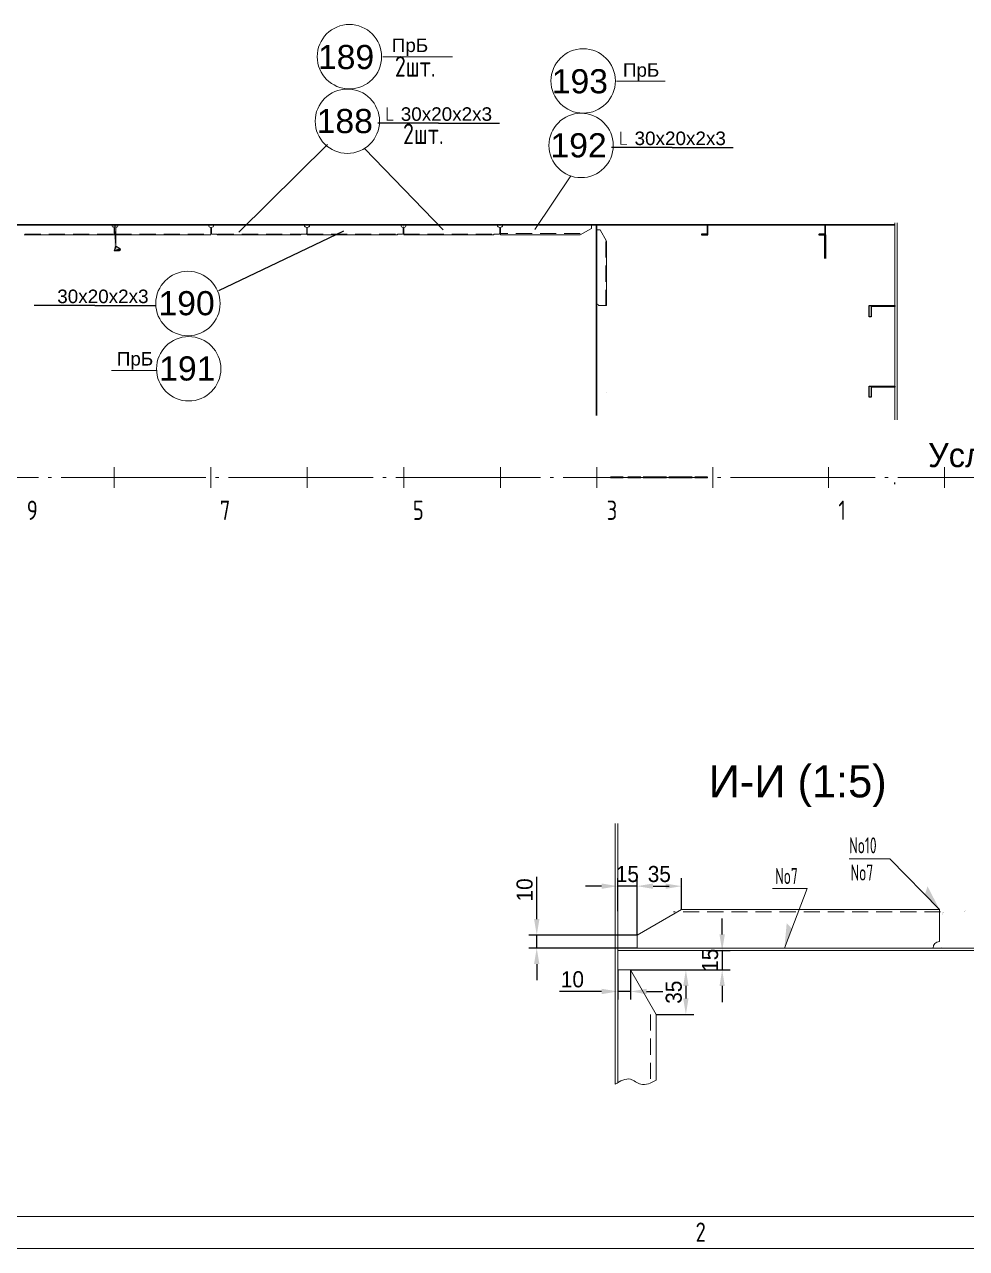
# Model space of a CAD drawing. Header units: millimetres. Extents: x 149544 to 197467, y -3118 to 25363.
# Drawn here: x 177033 to 179961, y 10130 to 13933 of the extents above; entities that cross this region are included whole.
import ezdxf

# ---------------------------------------------------------------- set-up
doc = ezdxf.new("R2010")
doc.units = ezdxf.units.MM
doc.header["$MEASUREMENT"] = 0
for name, pattern in [('DASH1', [187.5, 125, -62.5]), ('K5LT32768', [0]), ('K5LT32769', [0]), ('K5LT32781', [90, 40, -20, 10, -20]), ('K5LT32790', [520, 450, -30, 10, -30]), ('K5LT32791', [0]), ('K5LT32795', [75, 50, -25])]:
    doc.linetypes.add(name, pattern=pattern)
doc.layers.add('pen_035', color=1, linetype='Continuous')
doc.layers.add('pen_7', color=1, linetype='Continuous')
doc.styles.add('KTEXTSTYLE', font='GOST_AU.SHX', dxfattribs={"width": 0.96, "height": 5})
doc.styles.add('style5', font='arial.ttf', dxfattribs={"height": 3})
doc.dimstyles.new('PB20', dxfattribs={"dimscale": 20, "dimtxt": 2.5, "dimasz": 2.5, "dimexe": 1.25, "dimexo": 0, "dimtad": 1, "dimdec": 0, "dimtxsty": 'Standard', "dimcen": 2.5, "dimclrd": 7, "dimclre": 7, "dimclrt": 4, "dimadec": 0, "dimazin": 0, "dimtfac": 1, "dimtdec": 0, "dimtmove": 0, "dimatfit": 3, "dimfxl": 1.25, "dimarcsym": 0})

# ---------------------------------------------------------------- blocks, each defined once
blk = doc.blocks.new('*D2330')
at = {"color": 7, "lineweight": -2}
for p, q in [((178876.8, 11178.1), (178876.8, 11280.9)), ((178936.8, 11103.8), (178936.8, 11280.9)), ((178826.8, 11255.9), (178776.8, 11255.9)), ((178936.8, 11255.9), (178876.8, 11255.9)), ((178986.8, 11255.9), (179036.8, 11255.9))]:
    blk.add_line(p, q, dxfattribs=at)
at = {"color": 7}
for points in [[(178826.8, 11264.2), (178826.8, 11247.6), (178876.8, 11255.9)], [(178986.8, 11264.2), (178986.8, 11247.6), (178936.8, 11255.9)]]:
    blk.add_solid(points, dxfattribs=at)
at = {"layer": 'Defpoints', "color": 0}
for p in [(178876.8, 11255.9), (178876.8, 11178.1), (178936.8, 11103.8)]:
    blk.add_point(p, dxfattribs=at)
at = {"color": 4, "insert": (178906.8, 11293.4), "char_height": 50, "attachment_point": 5}
blk.add_mtext('\\H50.0;\\W0.965;\\Q0;\\H50.0;\\W0.965;\\Q0;\\Q0;15', dxfattribs=at)
blk = doc.blocks.new('*D2331')
at = {"color": 7, "lineweight": -2}
for p, q in [((178876.8, 10995.8), (178876.8, 10903.8)), ((178916.8, 10995.8), (178916.8, 10903.8)), ((178826.8, 10928.8), (178695.5, 10928.8)), ((178916.8, 10928.8), (178876.8, 10928.8)), ((178966.8, 10928.8), (179016.8, 10928.8))]:
    blk.add_line(p, q, dxfattribs=at)
at = {"color": 7}
for points in [[(178826.8, 10937.1), (178826.8, 10920.4), (178876.8, 10928.8)], [(178966.8, 10937.1), (178966.8, 10920.4), (178916.8, 10928.8)]]:
    blk.add_solid(points, dxfattribs=at)
at = {"layer": 'Defpoints', "color": 0}
for p in [(178876.8, 10995.8), (178916.8, 10995.8), (178876.8, 10928.8)]:
    blk.add_point(p, dxfattribs=at)
at = {"color": 4, "insert": (178736.1, 10966.3), "char_height": 50, "attachment_point": 5}
blk.add_mtext('\\H50.0;\\W0.965;\\Q0;\\H50.0;\\W0.965;\\Q0;\\Q0;10', dxfattribs=at)
blk = doc.blocks.new('*D2332')
at = {"color": 7, "lineweight": -2}
for p, q in [((178936.8, 11103.8), (178936.8, 11280.9)), ((179075.4, 11183.8), (179075.4, 11280.9)), ((178986.8, 11255.9), (179025.4, 11255.9))]:
    blk.add_line(p, q, dxfattribs=at)
at = {"color": 7}
for points in [[(178986.8, 11264.2), (178986.8, 11247.6), (178936.8, 11255.9)], [(179025.4, 11264.2), (179025.4, 11247.6), (179075.4, 11255.9)]]:
    blk.add_solid(points, dxfattribs=at)
at = {"layer": 'Defpoints', "color": 0}
for p in [(179075.4, 11255.9), (179075.4, 11183.8), (178936.8, 11103.8)]:
    blk.add_point(p, dxfattribs=at)
at = {"color": 4, "insert": (179006.1, 11293.4), "char_height": 50, "attachment_point": 5}
blk.add_mtext('\\H50.0;\\W0.965;\\Q0;\\H50.0;\\W0.965;\\Q0;\\Q0;35', dxfattribs=at)
blk = doc.blocks.new('*D2333')
at = {"color": 7, "lineweight": -2}
for p, q in [((178625.2, 11153.8), (178625.2, 11285.1)), ((178936.8, 11103.8), (178600.2, 11103.8)), ((178625.2, 11063.8), (178625.2, 11103.8)), ((178936.8, 11063.8), (178600.2, 11063.8)), ((178625.2, 11013.8), (178625.2, 10963.8))]:
    blk.add_line(p, q, dxfattribs=at)
at = {"color": 7}
for points in [[(178616.8, 11153.8), (178633.5, 11153.8), (178625.2, 11103.8)], [(178616.8, 11013.8), (178633.5, 11013.8), (178625.2, 11063.8)]]:
    blk.add_solid(points, dxfattribs=at)
at = {"layer": 'Defpoints', "color": 0}
for p in [(178625.2, 11103.8), (178936.8, 11103.8), (178936.8, 11063.8)]:
    blk.add_point(p, dxfattribs=at)
at = {"color": 4, "insert": (178587.7, 11244.4), "char_height": 50, "attachment_point": 5, "rotation": 90}
blk.add_mtext('\\H50.0;\\W0.965;\\Q0;\\H50.0;\\W0.965;\\Q0;\\Q0;10', dxfattribs=at)
blk = doc.blocks.new('*D2334')
at = {"color": 7, "lineweight": -2}
for p, q in [((179201.5, 11105.8), (179201.5, 11155.8)), ((179152.3, 11055.8), (179226.5, 11055.8)), ((179201.5, 11055.8), (179201.5, 10995.8)), ((178916.8, 10995.8), (179226.5, 10995.8)), ((179201.5, 10945.8), (179201.5, 10895.8))]:
    blk.add_line(p, q, dxfattribs=at)
at = {"color": 7}
for points in [[(179193.1, 11105.8), (179209.8, 11105.8), (179201.5, 11055.8)], [(179193.1, 10945.8), (179209.8, 10945.8), (179201.5, 10995.8)]]:
    blk.add_solid(points, dxfattribs=at)
at = {"layer": 'Defpoints', "color": 0}
for p in [(179152.3, 11055.8), (178916.8, 10995.8), (179201.5, 10995.8)]:
    blk.add_point(p, dxfattribs=at)
at = {"color": 4, "insert": (179164, 11025.8), "char_height": 50, "attachment_point": 5, "rotation": 90}
blk.add_mtext('\\H50.0;\\W0.965;\\Q0;\\H50.0;\\W0.965;\\Q0;\\Q0;15', dxfattribs=at)
blk = doc.blocks.new('*D2335')
at = {"color": 7, "lineweight": -2}
for p, q in [((179049.8, 10995.8), (179113.7, 10995.8)), ((179088.7, 10945.8), (179088.7, 10907.2)), ((178996.8, 10857.2), (179113.7, 10857.2))]:
    blk.add_line(p, q, dxfattribs=at)
at = {"color": 7}
for points in [[(179080.3, 10945.8), (179097, 10945.8), (179088.7, 10995.8)], [(179080.3, 10907.2), (179097, 10907.2), (179088.7, 10857.2)]]:
    blk.add_solid(points, dxfattribs=at)
at = {"layer": 'Defpoints', "color": 0}
for p in [(179049.8, 10995.8), (178996.8, 10857.2), (179088.7, 10857.2)]:
    blk.add_point(p, dxfattribs=at)
at = {"color": 4, "insert": (179051.2, 10926.5), "char_height": 50, "attachment_point": 5, "rotation": 90}
blk.add_mtext('\\H50.0;\\W0.965;\\Q0;\\H50.0;\\W0.965;\\Q0;\\Q0;35', dxfattribs=at)
blk = doc.blocks.new('U1314')
at = {"layer": 'pen_035', "color": 1, "linetype": 'K5LT32769', "lineweight": 18, "true_color": 0xff0000}
for p, q in [((-157579, -1932.6), (-157574, -1995.9)), ((-157579, -1932.6), (-157574, -1932.6)), ((-157574, -1995.9), (-157574, -1932.6))]:
    blk.add_line(p, q, dxfattribs=at)
blk = doc.blocks.new('U1315')
at = {"layer": 'pen_035', "color": 1, "linetype": 'K5LT32769', "lineweight": 18, "true_color": 0xff0000}
for p in [(-157579, -2012.6), (-157564, -2012.6)]:
    blk.add_line(p, (-157562.3, -2012.2), dxfattribs=at)
blk = doc.blocks.new('U1316')
at = {"layer": 'pen_035', "color": 1, "linetype": 'K5LT32769', "lineweight": 18, "true_color": 0xff0000}
for p in [(-157579, -2012.6), (-157562.3, -2012.2)]:
    blk.add_line(p, (-157560.9, -2011.2), dxfattribs=at)
blk = doc.blocks.new('U1317')
at = {"layer": 'pen_035', "color": 1, "linetype": 'K5LT32769', "lineweight": 18, "true_color": 0xff0000}
for p in [(-157579, -2012.6), (-157560.9, -2011.2)]:
    blk.add_line(p, (-157560.1, -2009.6), dxfattribs=at)
blk = doc.blocks.new('U1318')
at = {"layer": 'pen_035', "color": 1, "linetype": 'K5LT32769', "lineweight": 18, "true_color": 0xff0000}
for p in [(-157579, -2012.6), (-157560.1, -2009.6)]:
    blk.add_line(p, (-157560.1, -2007.9), dxfattribs=at)
blk = doc.blocks.new('U1319')
at = {"layer": 'pen_035', "color": 1, "linetype": 'K5LT32769', "lineweight": 18, "true_color": 0xff0000}
for p in [(-157579, -2012.6), (-157560.1, -2007.9)]:
    blk.add_line(p, (-157560.7, -2006.3), dxfattribs=at)
blk = doc.blocks.new('U1320')
at = {"layer": 'pen_035', "color": 1, "linetype": 'K5LT32769', "lineweight": 18, "true_color": 0xff0000}
for p in [(-157579, -2012.6), (-157560.7, -2006.3)]:
    blk.add_line(p, (-157562, -2005.1), dxfattribs=at)
blk = doc.blocks.new('U1321')
at = {"layer": 'pen_035', "color": 1, "linetype": 'K5LT32769', "lineweight": 18, "true_color": 0xff0000}
for p in [(-157579, -2012.6), (-157562, -2005.1)]:
    blk.add_line(p, (-157572, -1999.4), dxfattribs=at)
blk = doc.blocks.new('U1322')
at = {"layer": 'pen_035', "color": 1, "linetype": 'K5LT32769', "lineweight": 18, "true_color": 0xff0000}
for p in [(-157579, -2012.6), (-157572, -1999.4)]:
    blk.add_line(p, (-157573.1, -1998.5), dxfattribs=at)
blk = doc.blocks.new('U1323')
at = {"layer": 'pen_035', "color": 1, "linetype": 'K5LT32769', "lineweight": 18, "true_color": 0xff0000}
for p in [(-157579, -2012.6), (-157573.1, -1998.5)]:
    blk.add_line(p, (-157573.8, -1997.3), dxfattribs=at)
blk = doc.blocks.new('U1324')
at = {"layer": 'pen_035', "color": 1, "linetype": 'K5LT32769', "lineweight": 18, "true_color": 0xff0000}
for p in [(-157579, -2012.6), (-157573.8, -1997.3)]:
    blk.add_line(p, (-157574, -1995.9), dxfattribs=at)
blk = doc.blocks.new('U1325')
at = {"layer": 'pen_035', "color": 1, "linetype": 'K5LT32769', "lineweight": 18, "true_color": 0xff0000}
blk.add_line((-157579, -2012.6), (-157574, -1995.9), dxfattribs=at)

msp = doc.modelspace()

# ---------------------------------------------------------------- hatches: boundary and pattern name
for points in [[(177312.2, 13309.8), (177317.2, 13309.8), (177317.2, 13246.5), (177317.4, 13245.1), (177318.1, 13243.9), (177319.2, 13243), (177329.2, 13237.2), (177330.5, 13236.1), (177331.1, 13234.5), (177331.1, 13232.7), (177330.3, 13231.2), (177328.9, 13230.1), (177327.2, 13229.8), (177312.2, 13229.8)], [(179831.6, 11230), (179839.7, 11255.5), (179876.8, 11183.8)], [(179417.8, 11124.5), (179402, 11140.8), (179394.9, 11063.8)]]:
    msp.add_hatch(color=0).paths.add_polyline_path(points)

# ---------------------------------------------------------------- linework, layer by layer
at = {"color": 0, "linetype": 'K5LT32768', "lineweight": 18}
for p, q in [((178363.8, 13832.7), (178146.4, 13832.7)), ((179023.9, 13757.2), (178873, 13757.2)), ((177699.1, 13288.1), (177974.4, 13560)), ((178619.5, 13296), (178731.3, 13462.6)), ((177445.5, 12857.9), (177303.3, 12857.9)), ((177312.2, 12493.8), (177312.2, 12557.8)), ((177612.2, 12493.8), (177612.2, 12557.8)), ((177912.2, 12493.8), (177912.2, 12557.8)), ((178212.2, 12493.8), (178212.2, 12557.8)), ((178512.2, 12493.8), (178512.2, 12557.8)), ((178812.2, 12493.8), (178812.2, 12557.8)), ((179172.2, 12493.8), (179172.2, 12557.8)), ((179532.2, 12493.8), (179532.2, 12557.8)), ((179892.2, 12493.8), (179892.2, 12557.8)), ((179723, 11341), (179596.2, 11341)), ((179723, 11341), (179876.8, 11183.8)), ((179465.4, 11248.3), (179357.6, 11248.3)), ((179465.4, 11248.3), (179394.9, 11063.8))]:
    msp.add_line(p, q, dxfattribs=at)
at = {"color": 7}
for p, q in [((178319.5, 13626.5), (178131.2, 13626.5)), ((178090, 13548.4), (178334.2, 13295.2)), ((179046.1, 13551), (178857.8, 13551)), ((178024.5, 13291.5), (177636.6, 13105.9)), ((177251.9, 13060), (177063.6, 13060))]:
    msp.add_line(p, q, dxfattribs=at)
for p, q in [((178319.5, 13626.5), (178509.5, 13626.5)), ((179046.1, 13551), (179236.1, 13551)), ((177251.9, 13060), (177441.9, 13060))]:
    msp.add_line(p, q)
at = {"color": 0, "linetype": 'K5LT32791', "lineweight": 18}
for p, q in [((175712.2, 13311.8), (179738.1, 13311.8)), ((179738.1, 13316.8), (179738.1, 12704.9)), ((179745, 13316.8), (179745, 12704.9)), ((175712.2, 13309.8), (179738.1, 13309.8)), ((178810.2, 13309.8), (178810.2, 12718.4)), ((178812.2, 13309.8), (178812.2, 12718.4)), ((178868.8, 10640.5), (178868.8, 11450.6)), ((178876.8, 10645.2), (178876.8, 11450.6)), ((178876.8, 11063.8), (180056.2, 11063.8)), ((178876.8, 11055.8), (180056.2, 11055.8))]:
    msp.add_line(p, q, dxfattribs=at)
at = {"color": 0, "linetype": 'K5LT32769', "lineweight": 18}
for p, q in [((177032.2, 13279.8), (177312.2, 13279.8)), ((177312.2, 13302.8), (177312.2, 13279.8)), ((177317.2, 13302.8), (177317.2, 13279.8)), ((177317.2, 13279.8), (177612.2, 13279.8)), ((177612.2, 13302.8), (177612.2, 13279.8)), ((177614.2, 13302.8), (177614.2, 13283.8)), ((177616.2, 13281.8), (177631.2, 13281.8)), ((177632.2, 13280.8), (177632.2, 13279.8)), ((177632.2, 13279.8), (177892.2, 13279.8)), ((177892.2, 13280.8), (177892.2, 13279.8)), ((177908.2, 13281.8), (177893.2, 13281.8)), ((177910.2, 13302.8), (177910.2, 13283.8)), ((177912.2, 13302.8), (177912.2, 13279.8)), ((177912.2, 13279.8), (178192.2, 13279.8)), ((178192.2, 13280.8), (178192.2, 13279.8)), ((178208.2, 13281.8), (178193.2, 13281.8)), ((178210.2, 13302.8), (178210.2, 13283.8)), ((178212.2, 13302.8), (178212.2, 13279.8)), ((178212.2, 13279.8), (178492.2, 13279.8)), ((178492.2, 13280.8), (178492.2, 13279.8)), ((178508.2, 13281.8), (178493.2, 13281.8)), ((178510.2, 13302.8), (178510.2, 13283.8)), ((178512.2, 13302.8), (178512.2, 13279.8)), ((178760.6, 13279.8), (178512.2, 13279.8)), ((178795.2, 13299.8), (178760.6, 13279.8)), ((178795.2, 13309.8), (178795.2, 13299.8)), ((178812.2, 13294.8), (178822.2, 13294.8)), ((178822.2, 13294.8), (178842.2, 13260.1)), ((178842.2, 13059.8), (178842.2, 13260.1)), ((178817.2, 13059.8), (178842.2, 13059.8)), ((178936.8, 11103.8), (179075.4, 11183.8)), ((179876.8, 11183.8), (179075.4, 11183.8)), ((179876.8, 11083.8), (179876.8, 11183.8)), ((178936.8, 11063.8), (178936.8, 11103.8)), ((178876.8, 10995.8), (178916.8, 10995.8)), ((178916.8, 10995.8), (178996.8, 10857.2)), ((178996.8, 10857.2), (178996.8, 10652.7))]:
    msp.add_line(p, q, dxfattribs=at)
at = {"color": 0, "linetype": 'K5LT32795', "lineweight": 18}
for p, q in [((177034, 13281.8), (177313.4, 13281.8)), ((177316, 13281.8), (177613.4, 13281.8)), ((177634, 13281.8), (177890.4, 13281.8)), ((177911, 13281.8), (178190.4, 13281.8)), ((178211, 13281.8), (178490.4, 13281.8)), ((178760.6, 13284.3), (178512.2, 13284.3)), ((178840.2, 13058.9), (178840.2, 13266.5)), ((179880.1, 11175.8), (179049.9, 11175.8)), ((178978.8, 10857.3), (178978.8, 10644.3))]:
    msp.add_line(p, q, dxfattribs=at)
at = {"color": 0, "linetype": 'Continuous'}
for p, q in [((179519.2, 13279.8), (179519.2, 13255.9)), ((179522.2, 13279.8), (179522.2, 13255.9))]:
    msp.add_line(p, q, dxfattribs=at)
at = {"color": 0, "linetype": 'DASH1'}
for p, q in [((179519.2, 13255.9), (179519.2, 13205.9)), ((179522.2, 13255.9), (179522.2, 13205.9))]:
    msp.add_line(p, q, dxfattribs=at)
at = {"color": 0, "linetype": 'K5LT32790', "lineweight": 18}
msp.add_line((172987, 12525.8), (180142.2, 12525.8), dxfattribs=at)
at = {"color": 0, "linetype": 'K5LT32781', "lineweight": 18}
for p, q in [((178854.2, 12527.3), (178908.3, 12527.3)), ((178854.2, 12524.3), (178908.3, 12524.3)), ((178908.3, 12527.3), (178956.1, 12527.3)), ((178908.3, 12524.3), (178956.1, 12524.3)), ((178956.1, 12527.3), (178988.3, 12527.3)), ((178956.1, 12524.3), (178988.3, 12524.3)), ((178988.3, 12527.3), (179036.1, 12527.3)), ((178988.3, 12524.3), (179036.1, 12524.3)), ((179036.1, 12527.3), (179068.3, 12527.3)), ((179036.1, 12524.3), (179068.3, 12524.3)), ((179068.3, 12527.3), (179116.1, 12527.3)), ((179068.3, 12524.3), (179116.1, 12524.3)), ((179116.1, 12527.3), (179170.2, 12527.3)), ((179116.1, 12524.3), (179170.2, 12524.3))]:
    msp.add_line(p, q, dxfattribs=at)
at = {"color": 1, "linetype": 'K5LT32769', "lineweight": 18, "true_color": 0xff0000}
msp.add_line((169031.3, 10230.1), (185351.3, 10230.1), dxfattribs=at)
at = {"color": 7, "linetype": 'K5LT32768', "lineweight": 18}
msp.add_line((168631.3, 10130.1), (185451.3, 10130.1), dxfattribs=at)
at = {"const_width": 3}
for points in [[(178159.9, 13675.6), (178159.9, 13636.4), (178179.6, 13636.4)], [(178886.5, 13600.2), (178886.5, 13560.9), (178906.1, 13560.9)]]:
    msp.add_lwpolyline(points, dxfattribs=at)
at = {"color": 0, "linetype": 'K5LT32769', "const_width": 0.18}
for points in [[(177612.2, 13309.8), (177613.2, 13309.8), (177613.9, 13309.5), (177614.2, 13308.8), (177614.2, 13283.8), (177614.5, 13282.8), (177615.2, 13282), (177616.2, 13281.8), (177631.2, 13281.8), (177631.9, 13281.5), (177632.2, 13280.8), (177632.2, 13279.8), (177612.2, 13279.8), (177612.2, 13309.8)], [(177912.2, 13309.8), (177911.2, 13309.8), (177910.5, 13309.5), (177910.2, 13308.8), (177910.2, 13283.8), (177909.9, 13282.8), (177909.2, 13282), (177908.2, 13281.8), (177893.2, 13281.8), (177892.5, 13281.5), (177892.2, 13280.8), (177892.2, 13279.8), (177912.2, 13279.8), (177912.2, 13309.8)], [(178212.2, 13309.8), (178211.2, 13309.8), (178210.5, 13309.5), (178210.2, 13308.8), (178210.2, 13283.8), (178209.9, 13282.8), (178209.2, 13282), (178208.2, 13281.8), (178193.2, 13281.8), (178192.5, 13281.5), (178192.2, 13280.8), (178192.2, 13279.8), (178212.2, 13279.8), (178212.2, 13309.8)], [(178512.2, 13309.8), (178511.2, 13309.8), (178510.5, 13309.5), (178510.2, 13308.8), (178510.2, 13283.8), (178509.9, 13282.8), (178509.2, 13282), (178508.2, 13281.8), (178493.2, 13281.8), (178492.5, 13281.5), (178492.2, 13280.8), (178492.2, 13279.8), (178512.2, 13279.8), (178512.2, 13309.8)], [(178812.2, 13059.8), (178812.2, 13058.8), (178812.5, 13058.1), (178813.2, 13057.8), (178838.2, 13057.8), (178839.2, 13057.5), (178839.9, 13056.8), (178840.2, 13055.8), (178840.2, 13040.8), (178840.5, 13040.1), (178841.2, 13039.8), (178842.2, 13039.8), (178842.2, 13059.8), (178812.2, 13059.8)], [(178812.2, 12809.8), (178812.2, 12808.8), (178812.5, 12808.1), (178813.2, 12807.8), (178838.2, 12807.8), (178839.2, 12807.5), (178839.9, 12806.8), (178840.2, 12805.8), (178840.2, 12790.8), (178840.5, 12790.1), (178841.2, 12789.8), (178842.2, 12789.8), (178842.2, 12809.8), (178812.2, 12809.8)]]:
    msp.add_lwpolyline(points, dxfattribs=at)
at = {"color": 0, "linetype": 'K5LT32791', "const_width": 0.18}
msp.add_lwpolyline([(179876.8, 11063.8), (179880.8, 11063.8), (179883.6, 11065), (179884.8, 11067.8), (179884.8, 11167.8), (179885.9, 11171.8), (179888.8, 11174.7), (179892.8, 11175.8), (179952.8, 11175.8), (179955.6, 11177), (179956.8, 11179.8), (179956.8, 11183.8), (179876.8, 11183.8), (179876.8, 11063.8)], dxfattribs=at)
at = {"color": 0, "linetype": 'Continuous'}
for points in [[(179157.2, 13309.8, 0), (179156.2, 13309.8, 0), (179155.5, 13309.5, 0), (179155.2, 13308.8, 0), (179155.2, 13283.8, 0), (179154.9, 13282.8, 0), (179154.2, 13282, 0), (179153.2, 13281.8, 0), (179138.2, 13281.8, 0), (179137.5, 13281.5, 0), (179137.2, 13280.8, 0), (179137.2, 13279.8, 0), (179157.2, 13279.8, 0), (179157.2, 13309.8, 0)], [(179522.2, 13309.8, 0), (179521.2, 13309.8, 0), (179520.5, 13309.5, 0), (179520.2, 13308.8, 0), (179520.2, 13283.8, 0), (179519.9, 13282.8, 0), (179519.2, 13282, 0), (179518.2, 13281.8, 0), (179503.2, 13281.8, 0), (179502.5, 13281.5, 0), (179502.2, 13280.8, 0), (179502.2, 13279.8, 0), (179522.2, 13279.8, 0), (179522.2, 13309.8, 0)], [(179738.1, 13059.8, 0), (179738.1, 13056.8, 0), (179665, 13056.8, 0), (179665, 13024.8, 0), (179658.1, 13024.8, 0), (179658.1, 13059.8, 0), (179738.1, 13059.8, 0)], [(179738.1, 12809.8, 0), (179738.1, 12806.8, 0), (179665, 12806.8, 0), (179665, 12774.8, 0), (179658.1, 12774.8, 0), (179658.1, 12809.8, 0), (179738.1, 12809.8, 0)]]:
    msp.add_polyline3d(points, dxfattribs=at)
at = {"color": 0, "linetype": 'K5LT32768', "lineweight": 18}
for centre in [(178042.9, 13833.2), (178769.5, 13757.8), (178036.6, 13632.7), (178763.1, 13557.3), (177541.3, 13066.3), (177543.5, 12863.4)]:
    msp.add_circle(centre, 100, dxfattribs=at)
at = {"color": 0, "linetype": 'K5LT32769', "lineweight": 18}
for centre, radius, start, end in [((177312.2, 13309.8), 7, 180, 270), ((177317.2, 13309.8), 7, 270, 0), ((177612.2, 13309.8), 7, 180, 270), ((177614.2, 13309.8), 7, 270, 0), ((177616.2, 13283.8), 2, 180, 270), ((177631.2, 13280.8), 1, 0, 90), ((177893.2, 13280.8), 1, 90, 180), ((177910.2, 13309.8), 7, 180, 270), ((177908.2, 13283.8), 2, 270, 0), ((177912.2, 13309.8), 7, 270, 0), ((178193.2, 13280.8), 1, 90, 180), ((178210.2, 13309.8), 7, 180, 270), ((178208.2, 13283.8), 2, 270, 0), ((178212.2, 13309.8), 7, 270, 0), ((178493.2, 13280.8), 1, 90, 180), ((178510.2, 13309.8), 7, 180, 270), ((178508.2, 13283.8), 2, 270, 0), ((178512.2, 13309.8), 7, 270, 0), ((178812.2, 13059.8), 5, 0, 90), ((179876.8, 11063.8), 20, 90, 180)]:
    msp.add_arc(centre, radius, start, end, dxfattribs=at)
at = {"color": 0, "linetype": 'K5LT32768', "lineweight": 18}
msp.add_open_spline([(178868.8, 10640.5), (178884.9, 10650.2), (178912.6, 10666.7), (178951.8, 10630.2), (178980.2, 10644.4), (178996.8, 10652.7)], degree=3, knots=[0, 0, 0, 0, 49.883707, 85.500626, 135.499684, 135.499684, 135.499684, 135.499684], dxfattribs=at)
at = {"color": 0, "linetype": 'Continuous', "invisible_edges": 11}
msp.add_3dface([(179738.1, 12509.8), (179555.3, 12505.8), (179738.1, 12504.8), (179738.1, 12509.8)], dxfattribs=at)

# ---------------------------------------------------------------- block references
at = {"color": 0}
for name in ['U1314', 'U1324', 'U1325', 'U1323', 'U1322', 'U1321', 'U1320', 'U1319', 'U1318', 'U1317', 'U1316', 'U1315']:
    msp.add_blockref(name, (334891.2, 15242.4), dxfattribs=at)

# ---------------------------------------------------------------- texts
at = {"color": 0, "char_height": 2.5, "attachment_point": 1, "style": 'KTEXTSTYLE'}
for s, insert in [('{\\H25.6x;\\W0.965;\\C4;2шт.}', (178184.2, 13834.9)), ('{\\H25.6x;\\W0.965;\\C4;2шт.}', (178209.5, 13625.4)), ('{\\H24x;\\W0.965;\\C6; 9}', (177010.5, 12453.8)), ('{\\H24x;\\W0.965;\\C6; 7}', (177610.5, 12453.8)), ('{\\H24x;\\W0.965;\\C6; 5}', (178210.5, 12453.8)), ('{\\H24x;\\W0.965;\\C6; 3}', (178812.9, 12453.8)), ('{\\H24x;\\W0.965;\\C6; 1}', (179532.9, 12453.8)), ('\\H3.5;\\W0.965;\\Q15;\\Q0;\\W0.765;\\H50.00;{\\c16711935;No10}', (179596.2, 11407.7)), ('\\H3.5;\\W0.965;\\Q15;\\Q0;\\W0.765;\\H50.00;{\\c16711935;No7}', (179366.2, 11312.3)), ('\\H3.5;\\W0.965;\\Q15;\\Q0;\\W0.765;\\H50.00;{\\c16711935;No7}', (179600.6, 11323.2))]:
    msp.add_mtext(s, dxfattribs=dict(at, insert=insert))
at = {"color": 7, "insert": (179118.8, 10211.1), "char_height": 2.5, "attachment_point": 1, "style": 'KTEXTSTYLE'}
msp.add_mtext('\\H3.5;\\W0.965;\\Q15;\\Q0;\\H60.00;{\\c16711935;2}', dxfattribs=at)
at = {"layer": 'pen_7', "color": 0, "style": 'style5'}
for s, p in [('ПрБ', (178174.6, 13847.6)), ('ПрБ', (178892.9, 13770.9)), ('30х20х2х3', (178202.6, 13633.9)), ('30х20х2х3', (178929.2, 13558.5)), ('30х20х2х3', (177135, 13067.5)), ('ПрБ', (177320, 12873.6))]:
    msp.add_text(s, height=42, dxfattribs=at).set_placement(p)
at = {"layer": 'pen_7', "color": 2, "style": 'style5'}
for s, p in [('189', (177945.2, 13794.7)), ('193', (178671.8, 13719.3)), ('188', (177941.2, 13595.7)), ('192', (178667.8, 13520.3)), ('190', (177449.6, 13029.8)), ('191', (177451.8, 12827))]:
    msp.add_text(s, height=75, dxfattribs=at).set_placement(p)
at = {"layer": 'pen_7', "color": 0, "style": 'style5', "width": 0.965}
for s, height, p in [('Усл.ДП', 75, (179841.4, 12557.9)), ('И-И (1:5)', 100, (179159.5, 11531.8))]:
    msp.add_text(s, height=height, dxfattribs=at).set_placement(p)

# ---------------------------------------------------------------- dimensions: what is measured, and where the dimension line sits
at = {"color": 0}
for base, p1, p2, text, picture, middle in [((178876.8, 11255.9), (178936.8, 11103.8), (178876.8, 11178.1), '\\H50.0;\\W0.965;\\Q0;\\H50.0;\\W0.965;\\Q0;\\Q0;15', '*D2330', (178906.8, 11255.9)), ((179075.4, 11255.9), (178936.8, 11103.8), (179075.4, 11183.8), '\\H50.0;\\W0.965;\\Q0;\\H50.0;\\W0.965;\\Q0;\\Q0;35', '*D2332', (179006.1, 11255.9)), ((178876.8, 10928.8), (178916.8, 10995.8), (178876.8, 10995.8), '\\H50.0;\\W0.965;\\Q0;\\H50.0;\\W0.965;\\Q0;\\Q0;10', '*D2331', (178736.1, 10928.8))]:
    dim = msp.add_linear_dim(base=base, p1=p1, p2=p2, text=text, dimstyle='PB20', dxfattribs=at)
    dim.commit()
    dim.dimension.update_dxf_attribs({"geometry": picture, "text_midpoint": middle, "dimtype": 160})
for base, p1, p2, text, picture, middle in [((178625.2, 11103.8), (178936.8, 11063.8), (178936.8, 11103.8), '\\H50.0;\\W0.965;\\Q0;\\H50.0;\\W0.965;\\Q0;\\Q0;10', '*D2333', (178625.2, 11244.4)), ((179201.5, 10995.8), (179152.3, 11055.8), (178916.8, 10995.8), '\\H50.0;\\W0.965;\\Q0;\\H50.0;\\W0.965;\\Q0;\\Q0;15', '*D2334', (179201.5, 11025.8)), ((179088.7, 10857.2), (179049.8, 10995.8), (178996.8, 10857.2), '\\H50.0;\\W0.965;\\Q0;\\H50.0;\\W0.965;\\Q0;\\Q0;35', '*D2335', (179088.7, 10926.5))]:
    dim = msp.add_linear_dim(base=base, p1=p1, p2=p2, angle=90, text=text, dimstyle='PB20', dxfattribs=at)
    dim.commit()
    dim.dimension.update_dxf_attribs({"geometry": picture, "text_midpoint": middle, "dimtype": 160})

doc.saveas('drawing.dxf')
